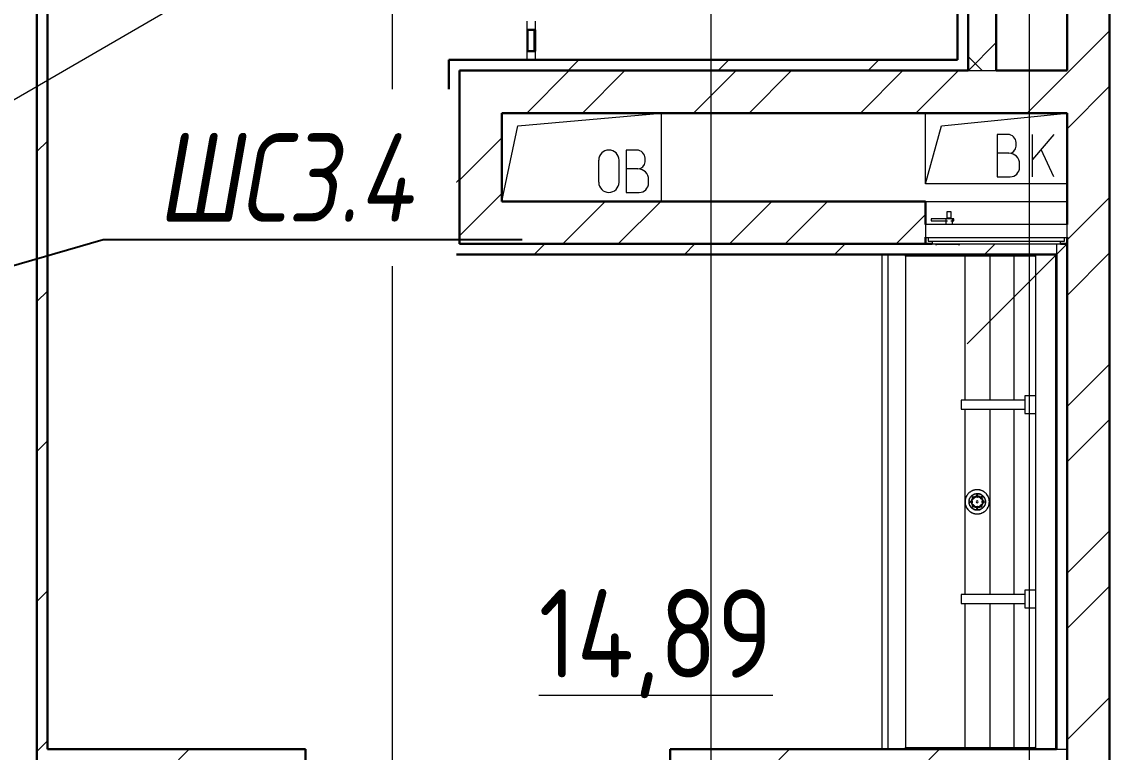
# Model space of a CAD drawing. Header units: millimetres. Extents: x -259793 to 1187961, y -549744 to 43070.
# Drawn here: x 291899 to 294981, y -8947 to -6880 of the extents above; entities that cross this region are included whole.
import ezdxf
from ezdxf import colors
from ezdxf.entities.mleader import LeaderData, LeaderLine
from ezdxf.math import Vec2, Vec3

# ---------------------------------------------------------------- set-up
doc = ezdxf.new("R2010")
doc.units = ezdxf.units.MM
doc.linetypes.add('ADSK_Линия сетки', pattern=[25, 20, -2.5, 0, -2.5])
for name, color, linetype, lineweight in [('RC-Выноски', 7, 'Continuous', 0), ('Витраж', 7, 'Continuous', 9), ('Марки помещений', 252, 'Continuous', 20), ('Оборудование', 8, 'Continuous', 18), ('Оси', 252, 'Continuous', 9), ('Перекрытие', 252, 'Continuous', 18), ('Сантехника', 252, 'Continuous', 9), ('Стены внутренние', 7, 'Continuous', 18), ('Стены наружные', 7, 'Continuous', 18), ('Стены разрез', 7, 'Continuous', 30), ('Стены штриховка', 7, 'Continuous', 9)]:
    doc.layers.add(name, color=color, linetype=linetype, lineweight=lineweight)
doc.styles.add('GOST Common_2', font='', dxfattribs={"width": 0.9, "height": 250})
doc.styles.add('RubezhCAD', font='', dxfattribs={"oblique": 10})
doc.styles.get('GOST Common_2').set_extended_font_data('GOST type B')
doc.styles.get('RubezhCAD').set_extended_font_data('GOST type A')

# ---------------------------------------------------------------- blocks, each defined once
blk = doc.blocks.new('3 этаж')
at = {"color": 251, "lineweight": 18, "true_color": 0x636466}
for p, q in [((293300.4, -7174.3), (293705.8, -7138.4)), ((293705.8, -7138.4), (293705.8, -7388.4)), ((294453.2, -7338.4), (294453.2, -7138.4)), ((294497.8, -7174.3), (294853.2, -7138.4)), ((293255.8, -7388.4), (293300.4, -7174.3)), ((294453.2, -7338.4), (294497.8, -7174.3)), ((294685.6, -7198.9), (294655.6, -7198.9)), ((294655.6, -7198.9), (294655.6, -7318.9)), ((294815.6, -7198.9), (294755.6, -7270.4)), ((294755.6, -7318.9), (294755.6, -7198.9)), ((293636.9, -7243.1), (293606.9, -7243.1)), ((293606.9, -7243.1), (293606.9, -7363.1)), ((294708.9, -7232.2), (294708.9, -7222.2)), ((294815.6, -7318.9), (294779.6, -7241.8)), ((293529.4, -7334.5), (293529.4, -7271.8)), ((293586.8, -7334.5), (293586.8, -7271.8)), ((293660.3, -7276.5), (293660.3, -7266.5)), ((294688.9, -7252.2), (294655.6, -7252.2)), ((293640.3, -7296.5), (293606.9, -7296.5)), ((294718.9, -7292.2), (294718.9, -7282.2)), ((293670.3, -7336.5), (293670.3, -7326.5)), ((294655.6, -7318.9), (294692.2, -7318.9)), ((293606.9, -7363.1), (293643.6, -7363.1)), ((294853.2, -7338.4), (294453.2, -7338.4))]:
    blk.add_line(p, q, dxfattribs=at)
for centre, radius, start, end in [((294685.6, -7222.2), 23.3, 0, 90), ((293558.1, -7271.8), 28.7, 0, 180), ((293636.9, -7266.5), 23.3, 0, 90), ((294688.9, -7232.2), 20, 270, 0), ((294688.9, -7282.2), 30, 0, 90), ((293640.3, -7276.5), 20, 270, 0), ((293640.3, -7326.5), 30, 0, 90), ((294692.2, -7292.2), 26.7, 270, 0), ((293558.1, -7334.5), 28.7, 180, 0), ((293643.6, -7336.5), 26.7, 270, 0)]:
    blk.add_arc(centre, radius, start, end, dxfattribs=at)
at = {"layer": 'Витраж', "color": 251, "lineweight": 18, "true_color": 0x636466, "extrusion": (0, 0, -1)}
for p, q in [((293325.7, -6878.4), (293325.7, -6903.4)), ((293325.7, -6903.4), (293350.7, -6903.4)), ((293350.7, -6903.4), (293350.7, -6878.4))]:
    blk.add_line(p, q, dxfattribs=at)
at = {"layer": 'Витраж', "color": 251, "true_color": 0x636466}
for p, q in [((293325.7, -6903.4), (293325.7, -6963.4)), ((293350.7, -6903.4), (293350.7, -6963.4))]:
    blk.add_line(p, q, dxfattribs=at)
at = {"layer": 'Витраж', "color": 251, "lineweight": 18, "true_color": 0x636466}
for p, q in [((293350.7, -6963.4), (293325.7, -6963.4)), ((293325.7, -6963.4), (293325.7, -6988.4)), ((293350.7, -6988.4), (293350.7, -6963.4)), ((293325.7, -6988.4), (293350.7, -6988.4))]:
    blk.add_line(p, q, dxfattribs=at)
at = {"layer": 'Оборудование', "color": 251, "true_color": 0x636466}
for p, q in [((294513.6, -7418.1), (294513.6, -7435.6)), ((294525.9, -7418.1), (294513.6, -7418.1)), ((294525.9, -7435.6), (294525.9, -7418.1)), ((294453.2, -7453.4), (294453.2, -7489.8)), ((294853.2, -7453.4), (294453.2, -7453.4)), ((294469.1, -7438.1), (294469.1, -7443.1)), ((294514.9, -7438.1), (294469.1, -7438.1)), ((294469.1, -7443.1), (294514.9, -7443.1)), ((294510.1, -7437.5), (294510.1, -7453.4)), ((294529.4, -7437.5), (294510.1, -7437.5)), ((294513.6, -7435.6), (294511.7, -7437.5)), ((294525.9, -7435.6), (294513.6, -7435.6)), ((294532.8, -7438.1), (294524.6, -7438.1)), ((294524.6, -7443.1), (294532.8, -7443.1)), ((294527.8, -7437.5), (294525.9, -7435.6)), ((294529.4, -7453.4), (294529.4, -7437.5)), ((294532.8, -7443.1), (294532.8, -7438.1)), ((294853.2, -7489.8), (294853.2, -7453.4)), ((294454.2, -7490.7), (294852.3, -7490.7)), ((294460.2, -7490.7), (294460.2, -7500.5)), ((294461.2, -7501.4), (294845.3, -7501.4)), ((294472.2, -7503), (294472.2, -7508.4)), ((294472.2, -7508.4), (294834.2, -7508.4)), ((294481.2, -7508.4), (294481.2, -7510.4)), ((294481.2, -7510.4), (294485.2, -7510.4)), ((294545.7, -7510.4), (294485.2, -7510.4)), ((294545.7, -7510.4), (294549.7, -7510.4)), ((294549.7, -7510.4), (294549.7, -7508.4)), ((294853.2, -7508.4), (294570.4, -7791.3)), ((294834.2, -7508.4), (294834.2, -7503)), ((294846.2, -7500.5), (294846.2, -7490.7))]:
    blk.add_line(p, q, dxfattribs=at)
for points, knots in [([(294453.2, -7489.8), (294453.2, -7489.9), (294453.3, -7490.1), (294453.4, -7490.3), (294453.5, -7490.4), (294453.6, -7490.6), (294453.8, -7490.7), (294453.9, -7490.7), (294454.1, -7490.7), (294454.2, -7490.7)], [0, 0, 0, 0, 0.166667, 0.333333, 0.458333, 0.583333, 0.708333, 0.833333, 1, 1, 1, 1]), ([(294460.2, -7500.5), (294460.2, -7500.6), (294460.3, -7500.7), (294460.4, -7501), (294460.5, -7501.1), (294460.6, -7501.2), (294460.7, -7501.3), (294460.8, -7501.4), (294461, -7501.4), (294461.1, -7501.4), (294461.2, -7501.4)], [0, 0, 0, 0, 0.166667, 0.333333, 0.458333, 0.583333, 0.666667, 0.75, 0.833333, 1, 1, 1, 1]), ([(294470.7, -7501.4), (294470.8, -7501.4), (294471, -7501.5), (294471.3, -7501.6), (294471.5, -7501.6), (294471.6, -7501.8), (294471.8, -7501.9), (294471.9, -7502), (294472, -7502.2), (294472.1, -7502.4), (294472.2, -7502.6), (294472.2, -7502.8), (294472.2, -7503)], [0, 0, 0, 0, 0.166667, 0.25, 0.333333, 0.416667, 0.5, 0.583333, 0.666667, 0.75, 0.833333, 1, 1, 1, 1]), ([(294834.2, -7503), (294834.2, -7502.8), (294834.3, -7502.6), (294834.4, -7502.4), (294834.4, -7502.2), (294834.6, -7502), (294834.7, -7501.9), (294834.8, -7501.8), (294835, -7501.6), (294835.2, -7501.6), (294835.4, -7501.5), (294835.6, -7501.4), (294835.8, -7501.4)], [-1, -1, -1, -1, -0.833333, -0.75, -0.666667, -0.583333, -0.5, -0.416667, -0.333333, -0.25, -0.166667, 0, 0, 0, 0]), ([(294845.3, -7501.4), (294845.4, -7501.4), (294845.5, -7501.4), (294845.7, -7501.4), (294845.8, -7501.3), (294845.9, -7501.2), (294846, -7501.1), (294846.1, -7501), (294846.2, -7500.7), (294846.2, -7500.6), (294846.2, -7500.5)], [-1, -1, -1, -1, -0.833333, -0.75, -0.666667, -0.583333, -0.458333, -0.333333, -0.166667, 0, 0, 0, 0]), ([(294852.3, -7490.7), (294852.4, -7490.7), (294852.5, -7490.7), (294852.7, -7490.7), (294852.9, -7490.6), (294853, -7490.4), (294853.1, -7490.3), (294853.2, -7490.1), (294853.2, -7489.9), (294853.2, -7489.8)], [-1, -1, -1, -1, -0.833333, -0.75, -0.583333, -0.458333, -0.333333, -0.166667, 0, 0, 0, 0])]:
    blk.add_open_spline(points, degree=3, knots=knots, dxfattribs=at)
at = {"layer": 'Оси', "color": 251, "linetype": 'ADSK_Линия сетки', "ltscale": 200, "true_color": 0x636466}
for p, q in [((292945.8, 34587.2), (292945.8, -31389.6)), ((293845.8, -263.4), (293845.8, -30119.6)), ((294745.8, -263.4), (294745.8, -30119.6))]:
    blk.add_line(p, q, dxfattribs=at)
at = {"layer": 'Перекрытие', "color": 251, "true_color": 0x636466}
for p, q in [((293705.8, -7138.4), (293705.8, -7388.4)), ((294453.2, -7338.4), (294453.2, -7138.4)), ((294853.2, -7338.4), (294453.2, -7338.4))]:
    blk.add_line(p, q, dxfattribs=at)
at = {"layer": 'Сантехника', "color": 251, "true_color": 0x636466}
for p, q in [((294329.2, -7538.4), (294329.2, -8938.4)), ((294346.2, -7538.4), (294346.2, -8938.4)), ((294396.2, -7543.4), (294396.2, -7538.4)), ((294396.2, -7543.4), (294396.2, -8933.4)), ((294753.3, -7543.4), (294396.2, -7543.4)), ((294564.1, -7543.4), (294564.1, -7950.9)), ((294634.9, -7543.4), (294634.9, -7950.9)), ((294702.8, -7543.4), (294702.8, -7951)), ((294753.3, -7538.4), (294753.3, -7543.4)), ((294761.9, -7543.4), (294753.3, -7543.4)), ((294761.9, -7543.4), (294764.2, -7543.4)), ((294764.2, -7538.4), (294764.2, -7543.4)), ((294764.2, -7543.4), (294764.2, -7538.4)), ((294764.2, -7543.4), (294764.2, -8933.4)), ((294820.2, -7538.4), (294820.2, -8938.4)), ((294734.2, -7950.9), (294554.2, -7950.9)), ((294554.2, -7950.9), (294554.2, -7975.9)), ((294764.2, -7938.4), (294734.2, -7938.4)), ((294734.2, -7938.4), (294734.2, -7988.4)), ((294554.2, -7975.9), (294734.2, -7975.9)), ((294564.1, -7975.9), (294564.1, -8500.9)), ((294634.9, -7975.9), (294634.9, -8500.9)), ((294702.8, -7975.9), (294702.8, -8501)), ((294734.2, -7988.4), (294764.2, -7988.4)), ((294566.5, -8228.3), (294566.1, -8229.6)), ((294566.9, -8227), (294566.5, -8228.3)), ((294567.4, -8225.7), (294566.9, -8227)), ((294567.9, -8224.4), (294567.4, -8225.7)), ((294568.5, -8223.2), (294567.9, -8224.4)), ((294569.2, -8222), (294568.5, -8223.2)), ((294569.9, -8220.8), (294569.2, -8222)), ((294570.6, -8219.6), (294569.9, -8220.8)), ((294571.4, -8218.5), (294570.6, -8219.6)), ((294572.2, -8217.4), (294571.4, -8218.5)), ((294573, -8216.3), (294572.2, -8217.4)), ((294574, -8215.3), (294573, -8216.3)), ((294574.9, -8214.3), (294574, -8215.3)), ((294575.9, -8213.3), (294574.9, -8214.3)), ((294576.9, -8212.4), (294575.9, -8213.3)), ((294578, -8211.5), (294576.9, -8212.4)), ((294577.4, -8230.2), (294577.8, -8229.4)), ((294577.8, -8229.4), (294578.2, -8228.5)), ((294579.1, -8210.7), (294578, -8211.5)), ((294578.2, -8228.5), (294578.6, -8227.7)), ((294578.6, -8227.7), (294579, -8226.9)), ((294579.3, -8226.4), (294578.8, -8227.2)), ((294578.8, -8227.8), (294579.3, -8227)), ((294579, -8226.9), (294579.5, -8226.1)), ((294580.2, -8209.9), (294579.1, -8210.7)), ((294579.8, -8225.6), (294579.3, -8226.4)), ((294579.3, -8227), (294579.7, -8226.2)), ((294579.5, -8226.1), (294580, -8225.3)), ((294579.7, -8226.2), (294580.2, -8225.4)), ((294580.3, -8224.9), (294579.8, -8225.6)), ((294580, -8225.3), (294580.6, -8224.5)), ((294581.3, -8209.2), (294580.2, -8209.9)), ((294580.2, -8225.4), (294580.8, -8224.7)), ((294580.9, -8224.1), (294580.3, -8224.9)), ((294580.6, -8224.5), (294581.1, -8223.8)), ((294580.8, -8224.7), (294581.3, -8224)), ((294581.4, -8223.4), (294580.9, -8224.1)), ((294581.1, -8223.8), (294581.7, -8223.1)), ((294582.5, -8208.5), (294581.3, -8209.2)), ((294581.3, -8224), (294581.9, -8223.3)), ((294582.1, -8222.7), (294581.4, -8223.4)), ((294581.7, -8223.1), (294582.4, -8222.4)), ((294581.9, -8223.3), (294582.5, -8222.6)), ((294582.7, -8222), (294582.1, -8222.7)), ((294582.4, -8222.4), (294583, -8221.7)), ((294583.7, -8207.9), (294582.5, -8208.5)), ((294582.5, -8222.6), (294583.2, -8221.9)), ((294583, -8221.7), (294583.7, -8221.1)), ((294583.2, -8221.9), (294583.9, -8221.3)), ((294585, -8207.3), (294583.7, -8207.9)), ((294583.7, -8221.1), (294584.4, -8220.5)), ((294583.9, -8221.3), (294584.6, -8220.7)), ((294584.4, -8220.5), (294585.1, -8219.9)), ((294584.6, -8220.7), (294585.3, -8220.1)), ((294586.2, -8206.7), (294585, -8207.3)), ((294585.1, -8219.9), (294585.9, -8219.4)), ((294585.5, -8229.8), (294585.9, -8229.3)), ((294585.9, -8219.4), (294586.7, -8218.8)), ((294585.9, -8229.3), (294586.3, -8228.8)), ((294586, -8219.6), (294586.8, -8219.1)), ((294587.5, -8206.2), (294586.2, -8206.7)), ((294586.3, -8228.8), (294586.6, -8228.3)), ((294586.6, -8228.3), (294587.1, -8227.8)), ((294586.7, -8218.8), (294587.5, -8218.4)), ((294586.8, -8219.1), (294587.6, -8218.6)), ((294587.1, -8227.8), (294587.5, -8227.3)), ((294588.8, -8205.8), (294587.5, -8206.2)), ((294587.5, -8218.4), (294588.3, -8217.9)), ((294587.5, -8227.3), (294588, -8226.8)), ((294587.6, -8218.6), (294588.4, -8218.1)), ((294588, -8226.8), (294588.4, -8226.4)), ((294588.3, -8217.9), (294589.1, -8217.5)), ((294588.4, -8218.1), (294589.2, -8217.7)), ((294588.4, -8226.4), (294588.9, -8226)), ((294589.5, -8217.3), (294588.7, -8217.7)), ((294590.1, -8205.4), (294588.8, -8205.8)), ((294588.9, -8226), (294589.4, -8225.6)), ((294589.1, -8217.5), (294589.9, -8217.1)), ((294589.2, -8217.7), (294590, -8217.3)), ((294589.4, -8225.6), (294590, -8225.2)), ((294590.4, -8216.9), (294589.5, -8217.3)), ((294589.9, -8217.1), (294590.8, -8216.7)), ((294590, -8217.3), (294590.9, -8217)), ((294590, -8225.2), (294590.5, -8224.8)), ((294591.5, -8205), (294590.1, -8205.4)), ((294591.3, -8216.6), (294590.4, -8216.9)), ((294590.8, -8216.7), (294591.7, -8216.4)), ((294590.9, -8217), (294591.8, -8216.7)), ((294592.8, -8204.8), (294591.5, -8205)), ((294591.7, -8216.4), (294592.6, -8216.1)), ((294592.6, -8216.1), (294593.5, -8215.9)), ((294594.1, -8204.5), (294592.8, -8204.8)), ((294593.5, -8215.9), (294594.4, -8215.7)), ((294595.5, -8204.3), (294594.1, -8204.5)), ((294594.4, -8215.7), (294595.3, -8215.5)), ((294595.3, -8215.5), (294596.2, -8215.3)), ((294595.3, -8215.7), (294596.2, -8215.6)), ((294596.9, -8204.2), (294595.5, -8204.3)), ((294595.9, -8222.6), (294596.5, -8222.5)), ((294596.2, -8215.3), (294597.1, -8215.2)), ((294596.2, -8215.6), (294597.2, -8215.5)), ((294596.5, -8222.5), (294597.1, -8222.4)), ((294598.2, -8204.2), (294596.9, -8204.2)), ((294597.1, -8215.2), (294598.1, -8215.2)), ((294597.1, -8222.4), (294597.8, -8222.3)), ((294597.2, -8215.5), (294598.1, -8215.4)), ((294597.8, -8222.3), (294598.4, -8222.3)), ((294598.1, -8215.2), (294599, -8215.1)), ((294598.1, -8215.4), (294599, -8215.4)), ((294599.6, -8204.1), (294598.2, -8204.2)), ((294598.4, -8222.3), (294599.1, -8222.2)), ((294599, -8215.1), (294599.9, -8215.2)), ((294599, -8215.4), (294599.9, -8215.4)), ((294599.1, -8222.2), (294599.7, -8222.3)), ((294601, -8204.2), (294599.6, -8204.1)), ((294599.7, -8222.3), (294600.4, -8222.3)), ((294599.9, -8215.2), (294600.9, -8215.2)), ((294599.9, -8215.4), (294600.8, -8215.5)), ((294600.4, -8222.3), (294601, -8222.3)), ((294600.8, -8215.5), (294601.8, -8215.5)), ((294600.9, -8215.2), (294601.8, -8215.3)), ((294602.4, -8204.3), (294601, -8204.2)), ((294601, -8222.3), (294601.7, -8222.4)), ((294601.7, -8222.4), (294602.3, -8222.5)), ((294601.8, -8215.3), (294602.7, -8215.4)), ((294601.8, -8215.5), (294602.7, -8215.7)), ((294603.2, -8215.5), (294602.3, -8215.3)), ((294603.7, -8204.4), (294602.4, -8204.3)), ((294602.7, -8215.4), (294603.6, -8215.6)), ((294602.7, -8215.7), (294603.6, -8215.8)), ((294604.1, -8215.7), (294603.2, -8215.5)), ((294603.6, -8215.6), (294604.5, -8215.8)), ((294603.6, -8215.8), (294604.5, -8216)), ((294605.1, -8204.6), (294603.7, -8204.4)), ((294605, -8215.9), (294604.1, -8215.7)), ((294604.5, -8215.8), (294605.4, -8216)), ((294604.5, -8216), (294605.4, -8216.2)), ((294605.9, -8216.1), (294605, -8215.9)), ((294606.4, -8204.9), (294605.1, -8204.6)), ((294605.4, -8216), (294606.3, -8216.2)), ((294605.4, -8216.2), (294606.3, -8216.5)), ((294606.8, -8216.4), (294605.9, -8216.1)), ((294606.3, -8216.2), (294607.2, -8216.6)), ((294606.3, -8216.5), (294607.1, -8216.8)), ((294607.8, -8205.2), (294606.4, -8204.9)), ((294607.7, -8216.7), (294606.8, -8216.4)), ((294607.1, -8216.8), (294608, -8217.1)), ((294607.2, -8216.6), (294608.1, -8216.9)), ((294608.5, -8217.1), (294607.7, -8216.7)), ((294609.1, -8205.6), (294607.8, -8205.2)), ((294608, -8217.1), (294608.8, -8217.5)), ((294608.1, -8216.9), (294608.9, -8217.3)), ((294608.2, -8225), (294608.8, -8225.3)), ((294609.4, -8217.5), (294608.5, -8217.1)), ((294608.8, -8217.5), (294609.7, -8217.9)), ((294608.8, -8225.3), (294609.3, -8225.7)), ((294608.9, -8217.3), (294609.8, -8217.7)), ((294610.4, -8206), (294609.1, -8205.6)), ((294609.3, -8225.7), (294609.8, -8226.2)), ((294610.2, -8217.9), (294609.4, -8217.5)), ((294609.7, -8217.9), (294610.5, -8218.3)), ((294609.8, -8217.7), (294610.6, -8218.1)), ((294609.8, -8226.2), (294610.3, -8226.6)), ((294610.3, -8226.6), (294610.7, -8227)), ((294611.7, -8206.5), (294610.4, -8206)), ((294610.5, -8218.3), (294611.3, -8218.8)), ((294610.6, -8218.1), (294611.4, -8218.6)), ((294610.7, -8227), (294611.2, -8227.5)), ((294611.2, -8227.5), (294611.6, -8228)), ((294611.3, -8218.8), (294612, -8219.3)), ((294611.4, -8218.6), (294612.2, -8219.1)), ((294611.6, -8228), (294612, -8228.5)), ((294612.9, -8207), (294611.7, -8206.5)), ((294612, -8219.3), (294612.4, -8219.6)), ((294612, -8228.5), (294612.4, -8229)), ((294612.2, -8219.1), (294613, -8219.6)), ((294612.4, -8229), (294612.8, -8229.5)), ((294612.8, -8219.8), (294613.5, -8220.4)), ((294614.2, -8207.6), (294612.9, -8207)), ((294613, -8219.6), (294613.7, -8220.2)), ((294613.5, -8220.4), (294614.2, -8221)), ((294613.7, -8220.2), (294614.4, -8220.8)), ((294615.4, -8208.2), (294614.2, -8207.6)), ((294614.2, -8221), (294614.9, -8221.6)), ((294614.4, -8220.8), (294615.1, -8221.4)), ((294614.9, -8221.6), (294615.6, -8222.2)), ((294615.1, -8221.4), (294615.8, -8222)), ((294616.6, -8208.9), (294615.4, -8208.2)), ((294616.1, -8222.4), (294615.5, -8221.7)), ((294615.6, -8222.2), (294616.2, -8222.9)), ((294615.8, -8222), (294616.4, -8222.7)), ((294616.8, -8223.1), (294616.1, -8222.4)), ((294616.2, -8222.9), (294616.8, -8223.6)), ((294616.4, -8222.7), (294617, -8223.4)), ((294617.8, -8209.6), (294616.6, -8208.9)), ((294617.4, -8223.8), (294616.8, -8223.1)), ((294616.8, -8223.6), (294617.4, -8224.3)), ((294617, -8223.4), (294617.6, -8224.1)), ((294617.9, -8224.5), (294617.4, -8223.8)), ((294617.4, -8224.3), (294618, -8225)), ((294617.6, -8224.1), (294618.2, -8224.9)), ((294618.9, -8210.3), (294617.8, -8209.6)), ((294618.5, -8225.3), (294617.9, -8224.5)), ((294618, -8225), (294618.5, -8225.8)), ((294618.2, -8224.9), (294618.7, -8225.6)), ((294619, -8226.1), (294618.5, -8225.3)), ((294618.5, -8225.8), (294619, -8226.6)), ((294618.7, -8225.6), (294619.2, -8226.4)), ((294620, -8211.2), (294618.9, -8210.3)), ((294619.5, -8226.9), (294619, -8226.1)), ((294619, -8226.6), (294619.4, -8227.4)), ((294619.2, -8226.4), (294619.7, -8227.2)), ((294619.7, -8227.2), (294620.1, -8228.1)), ((294621.1, -8212), (294620, -8211.2)), ((294620.1, -8228.1), (294620.5, -8228.9)), ((294620.5, -8228.9), (294620.9, -8229.8)), ((294622.1, -8212.9), (294621.1, -8212)), ((294623.1, -8213.8), (294622.1, -8212.9)), ((294624.1, -8214.8), (294623.1, -8213.8)), ((294625, -8215.8), (294624.1, -8214.8)), ((294625.9, -8216.9), (294625, -8215.8)), ((294626.8, -8218), (294625.9, -8216.9)), ((294627.6, -8219.1), (294626.8, -8218)), ((294628.3, -8220.2), (294627.6, -8219.1)), ((294629, -8221.4), (294628.3, -8220.2)), ((294629.7, -8222.6), (294629, -8221.4)), ((294630.3, -8223.8), (294629.7, -8222.6)), ((294630.8, -8225.1), (294630.3, -8223.8)), ((294631.3, -8226.4), (294630.8, -8225.1)), ((294631.8, -8227.7), (294631.3, -8226.4)), ((294632.2, -8229), (294631.8, -8227.7)), ((294632.6, -8230.3), (294632.2, -8229)), ((294565, -8237.7), (294564.9, -8238.4)), ((294564.9, -8238.4), (294565, -8239.8)), ((294565.1, -8235), (294565, -8236.3)), ((294565, -8236.3), (294565, -8237.7)), ((294565, -8239.8), (294565.1, -8241.2)), ((294565.3, -8233.6), (294565.1, -8235)), ((294565.1, -8241.2), (294565.2, -8242.6)), ((294565.2, -8242.6), (294565.4, -8243.9)), ((294565.5, -8232.3), (294565.3, -8233.6)), ((294565.4, -8243.9), (294565.6, -8245.3)), ((294565.8, -8230.9), (294565.5, -8232.3)), ((294565.6, -8245.3), (294565.9, -8246.6)), ((294566.1, -8229.6), (294565.8, -8230.9)), ((294565.9, -8246.6), (294566.3, -8247.9)), ((294566.3, -8247.9), (294566.7, -8249.2)), ((294566.7, -8249.2), (294567.1, -8250.5)), ((294567.1, -8250.5), (294567.7, -8251.8)), ((294567.7, -8251.8), (294568.2, -8253.1)), ((294568.2, -8253.1), (294568.8, -8254.3)), ((294568.8, -8254.3), (294569.5, -8255.5)), ((294569.5, -8255.5), (294570.2, -8256.7)), ((294570.2, -8256.7), (294570.9, -8257.8)), ((294570.9, -8257.8), (294571.7, -8258.9)), ((294571.7, -8258.9), (294572.6, -8260)), ((294572.6, -8260), (294573.5, -8261.1)), ((294575.9, -8238.4), (294576, -8237.5)), ((294576, -8237.9), (294575.9, -8238.4)), ((294575.9, -8238.4), (294576, -8239.4)), ((294576, -8238.9), (294575.9, -8238.4)), ((294576, -8236.6), (294576.1, -8235.7)), ((294576.1, -8236.1), (294576, -8237)), ((294576, -8237.5), (294576, -8236.6)), ((294576, -8237), (294576, -8237.9)), ((294576, -8239.9), (294576, -8238.9)), ((294576, -8239.4), (294576, -8240.3)), ((294576.1, -8240.8), (294576, -8239.9)), ((294576, -8240.3), (294576.1, -8241.2)), ((294576.1, -8235.7), (294576.2, -8234.7)), ((294576.2, -8235.2), (294576.1, -8236.1)), ((294576.2, -8241.7), (294576.1, -8240.8)), ((294576.1, -8241.2), (294576.2, -8242.2)), ((294576.2, -8234.7), (294576.4, -8233.8)), ((294576.3, -8234.2), (294576.2, -8235.2)), ((294576.2, -8237.5), (294576.3, -8236.6)), ((294576.2, -8238.4), (294576.2, -8237.5)), ((294576.2, -8238.9), (294576.2, -8238.4)), ((294576.3, -8239.9), (294576.2, -8238.9)), ((294576.3, -8242.7), (294576.2, -8241.7)), ((294576.3, -8236.6), (294576.4, -8235.7)), ((294576.3, -8240.8), (294576.3, -8239.9)), ((294576.4, -8241.7), (294576.3, -8240.8)), ((294576.5, -8243.6), (294576.3, -8242.7)), ((294576.4, -8233.8), (294576.6, -8232.9)), ((294576.4, -8235.7), (294576.5, -8234.8)), ((294576.6, -8242.6), (294576.4, -8241.7)), ((294576.5, -8234.8), (294576.7, -8233.9)), ((294576.7, -8244.5), (294576.5, -8243.6)), ((294576.6, -8232.9), (294576.9, -8232)), ((294576.8, -8243.5), (294576.6, -8242.6)), ((294576.7, -8233.9), (294576.9, -8233)), ((294577, -8245.4), (294576.7, -8244.5)), ((294576.9, -8232), (294577.1, -8231.1)), ((294577.3, -8246.2), (294577, -8245.4)), ((294577.1, -8231.1), (294577.4, -8230.2)), ((294577.6, -8247.1), (294577.3, -8246.2)), ((294578, -8248), (294577.6, -8247.1)), ((294578.4, -8248.8), (294578, -8248)), ((294578.8, -8249.6), (294578.4, -8248.8)), ((294579.3, -8250.5), (294578.8, -8249.6)), ((294579.5, -8250.3), (294579, -8249.5)), ((294579, -8250), (294579.5, -8250.8)), ((294579.8, -8251.2), (294579.3, -8250.5)), ((294580, -8251.1), (294579.5, -8250.3)), ((294579.5, -8250.8), (294580, -8251.6)), ((294580.3, -8252), (294579.8, -8251.2)), ((294580.5, -8251.9), (294580, -8251.1)), ((294580, -8251.6), (294580.6, -8252.4)), ((294580.9, -8252.8), (294580.3, -8252)), ((294581.1, -8252.6), (294580.5, -8251.9)), ((294580.6, -8252.4), (294581.1, -8253.1)), ((294581.4, -8253.5), (294580.9, -8252.8)), ((294581.6, -8253.3), (294581.1, -8252.6)), ((294581.1, -8253.1), (294581.7, -8253.8)), ((294582.1, -8254.2), (294581.4, -8253.5)), ((294582.3, -8254), (294581.6, -8253.3)), ((294581.7, -8253.8), (294582.4, -8254.5)), ((294582.7, -8254.9), (294582.1, -8254.2)), ((294582.9, -8254.7), (294582.3, -8254)), ((294582.4, -8254.5), (294583, -8255.2)), ((294583.4, -8255.5), (294582.7, -8254.9)), ((294583.6, -8255.3), (294582.9, -8254.7)), ((294583, -8238.4), (294583.1, -8237.8)), ((294583, -8238.8), (294583, -8238.4)), ((294583.1, -8239.4), (294583, -8238.8)), ((294583.1, -8237.1), (294583.2, -8236.5)), ((294583.1, -8237.8), (294583.1, -8237.1)), ((294583.1, -8240.1), (294583.1, -8239.4)), ((294583.2, -8240.7), (294583.1, -8240.1)), ((294583.2, -8236.5), (294583.3, -8235.9)), ((294583.3, -8241.4), (294583.2, -8240.7)), ((294583.3, -8235.9), (294583.4, -8235.2)), ((294583.4, -8242), (294583.3, -8241.4)), ((294583.4, -8235.2), (294583.5, -8234.6)), ((294583.6, -8242.6), (294583.4, -8242)), ((294584.1, -8256.1), (294583.4, -8255.5)), ((294583.5, -8234.6), (294583.7, -8234)), ((294583.8, -8243.3), (294583.6, -8242.6)), ((294584.2, -8255.9), (294583.6, -8255.3)), ((294583.7, -8234), (294583.9, -8233.3)), ((294584, -8243.9), (294583.8, -8243.3)), ((294583.9, -8233.3), (294584.1, -8232.7)), ((294584.2, -8244.5), (294584, -8243.9)), ((294584.1, -8232.7), (294584.3, -8232.1)), ((294584.8, -8256.7), (294584.1, -8256.1)), ((294584.5, -8245.1), (294584.2, -8244.5)), ((294585, -8256.5), (294584.2, -8255.9)), ((294584.3, -8232.1), (294584.6, -8231.5)), ((294584.7, -8245.7), (294584.5, -8245.1)), ((294584.6, -8231.5), (294584.9, -8231)), ((294585, -8246.2), (294584.7, -8245.7)), ((294585.5, -8257.3), (294584.8, -8256.7)), ((294584.9, -8231), (294585.2, -8230.4)), ((294585.4, -8246.8), (294585, -8246.2)), ((294585.7, -8257.1), (294585, -8256.5)), ((294585.2, -8230.4), (294585.5, -8229.8)), ((294585.7, -8247.3), (294585.4, -8246.8)), ((294586.3, -8257.8), (294585.5, -8257.3)), ((294586.1, -8247.9), (294585.7, -8247.3)), ((294586.4, -8257.6), (294585.7, -8257.1)), ((294586.5, -8248.4), (294586.1, -8247.9)), ((294587.1, -8258.3), (294586.3, -8257.8)), ((294587.2, -8258.1), (294586.4, -8257.6)), ((294586.9, -8248.9), (294586.5, -8248.4)), ((294587.3, -8249.4), (294586.9, -8248.9)), ((294587.9, -8258.8), (294587.1, -8258.3)), ((294588, -8258.6), (294587.2, -8258.1)), ((294587.7, -8249.9), (294587.3, -8249.4)), ((294588.2, -8250.3), (294587.7, -8249.9)), ((294588.7, -8259.2), (294587.9, -8258.8)), ((294588.8, -8259), (294588, -8258.6)), ((294588.7, -8250.7), (294588.2, -8250.3)), ((294588.3, -8259), (294589.1, -8259.4)), ((294589.2, -8251.2), (294588.7, -8250.7)), ((294589.5, -8259.6), (294588.7, -8259.2)), ((294589.7, -8259.4), (294588.8, -8259)), ((294589.1, -8259.4), (294589.9, -8259.8)), ((294589.7, -8251.5), (294589.2, -8251.2)), ((294590.4, -8260), (294589.5, -8259.6)), ((294590.2, -8251.9), (294589.7, -8251.5)), ((294590.5, -8259.8), (294589.7, -8259.4)), ((294589.9, -8259.8), (294590.8, -8260.2)), ((294591.3, -8260.3), (294590.4, -8260)), ((294591.4, -8260.1), (294590.5, -8259.8)), ((294590.8, -8260.2), (294591.7, -8260.5)), ((294592.2, -8260.4), (294591.4, -8260.1)), ((294596.8, -8254.5), (294596.2, -8254.4)), ((294597.5, -8254.5), (294596.8, -8254.5)), ((294598.1, -8254.6), (294597.5, -8254.5)), ((294598.8, -8254.6), (294598.1, -8254.6)), ((294599.4, -8254.6), (294598.8, -8254.6)), ((294600.1, -8254.6), (294599.4, -8254.6)), ((294600.7, -8254.6), (294600.1, -8254.6)), ((294601.4, -8254.5), (294600.7, -8254.6)), ((294602, -8254.4), (294601.4, -8254.5)), ((294602.6, -8254.3), (294602, -8254.4)), ((294606.7, -8260.2), (294605.9, -8260.5)), ((294607.6, -8259.9), (294606.7, -8260.2)), ((294607.7, -8260.2), (294606.8, -8260.5)), ((294607.2, -8260.3), (294608.1, -8260)), ((294608.4, -8259.6), (294607.6, -8259.9)), ((294608.5, -8259.8), (294607.7, -8260.2)), ((294608.5, -8251.7), (294608, -8252.1)), ((294608.1, -8260), (294608.9, -8259.6)), ((294609.3, -8259.2), (294608.4, -8259.6)), ((294609.1, -8251.3), (294608.5, -8251.7)), ((294609.4, -8259.4), (294608.5, -8259.8)), ((294608.9, -8259.6), (294609.8, -8259.2)), ((294609.6, -8250.9), (294609.1, -8251.3)), ((294610.1, -8258.8), (294609.3, -8259.2)), ((294610.2, -8259), (294609.4, -8259.4)), ((294610.1, -8250.5), (294609.6, -8250.9)), ((294610.5, -8250.1), (294610.1, -8250.5)), ((294610.9, -8258.3), (294610.1, -8258.8)), ((294611, -8258.5), (294610.2, -8259)), ((294611, -8249.6), (294610.5, -8250.1)), ((294611.7, -8257.8), (294610.9, -8258.3)), ((294611.4, -8249.1), (294611, -8249.6)), ((294611.8, -8258.1), (294611, -8258.5)), ((294611.8, -8248.6), (294611.4, -8249.1)), ((294612.4, -8257.3), (294611.7, -8257.8)), ((294612.2, -8248.1), (294611.8, -8248.6)), ((294612.6, -8257.5), (294611.8, -8258.1)), ((294612.6, -8247.6), (294612.2, -8248.1)), ((294613, -8247), (294612.6, -8247.6)), ((294613.4, -8257), (294612.6, -8257.5)), ((294612.8, -8229.5), (294613.1, -8230.1)), ((294613.3, -8246.5), (294613, -8247)), ((294613.1, -8230.1), (294613.4, -8230.7)), ((294613.9, -8256.2), (294613.2, -8256.8)), ((294613.6, -8245.9), (294613.3, -8246.5)), ((294613.4, -8230.7), (294613.7, -8231.2)), ((294614.1, -8256.4), (294613.4, -8257)), ((294613.9, -8245.3), (294613.6, -8245.9)), ((294613.7, -8231.2), (294614, -8231.8)), ((294614.2, -8244.8), (294613.9, -8245.3)), ((294614.6, -8255.6), (294613.9, -8256.2)), ((294614, -8231.8), (294614.3, -8232.4)), ((294614.8, -8255.8), (294614.1, -8256.4)), ((294614.4, -8244.2), (294614.2, -8244.8)), ((294614.3, -8232.4), (294614.5, -8233)), ((294614.6, -8243.5), (294614.4, -8244.2)), ((294614.5, -8233), (294614.7, -8233.6)), ((294614.8, -8242.9), (294614.6, -8243.5)), ((294615.3, -8255), (294614.6, -8255.6)), ((294614.7, -8233.6), (294614.9, -8234.3)), ((294615, -8242.3), (294614.8, -8242.9)), ((294615.5, -8255.2), (294614.8, -8255.8)), ((294614.9, -8234.3), (294615, -8234.9)), ((294615, -8234.9), (294615.2, -8235.5)), ((294615.1, -8241.7), (294615, -8242.3)), ((294615.2, -8241), (294615.1, -8241.7)), ((294615.2, -8235.5), (294615.3, -8236.2)), ((294615.3, -8240.4), (294615.2, -8241)), ((294615.3, -8236.2), (294615.4, -8236.8)), ((294615.4, -8239.7), (294615.3, -8240.4)), ((294615.9, -8254.3), (294615.3, -8255)), ((294615.4, -8236.8), (294615.4, -8237.4)), ((294615.4, -8237.4), (294615.4, -8238.1)), ((294615.4, -8238.1), (294615.4, -8238.4)), ((294615.4, -8238.4), (294615.4, -8239.1)), ((294615.4, -8239.1), (294615.4, -8239.7)), ((294616.1, -8254.5), (294615.5, -8255.2)), ((294615.8, -8254.9), (294616.4, -8254.2)), ((294616.6, -8253.6), (294615.9, -8254.3)), ((294616.8, -8253.8), (294616.1, -8254.5)), ((294616.4, -8254.2), (294617, -8253.5)), ((294617.2, -8252.9), (294616.6, -8253.6)), ((294617.4, -8253.1), (294616.8, -8253.8)), ((294617, -8253.5), (294617.6, -8252.8)), ((294617.7, -8252.2), (294617.2, -8252.9)), ((294617.9, -8252.4), (294617.4, -8253.1)), ((294617.6, -8252.8), (294618.2, -8252)), ((294618.3, -8251.5), (294617.7, -8252.2)), ((294618.5, -8251.6), (294617.9, -8252.4)), ((294618.2, -8252), (294618.7, -8251.2)), ((294618.8, -8250.7), (294618.3, -8251.5)), ((294619, -8250.8), (294618.5, -8251.6)), ((294618.7, -8251.2), (294619.2, -8250.5)), ((294619.2, -8249.9), (294618.8, -8250.7)), ((294619.5, -8250), (294619, -8250.8)), ((294619.7, -8249.1), (294619.2, -8249.9)), ((294619.2, -8250.5), (294619.7, -8249.6)), ((294619.9, -8249.2), (294619.5, -8250)), ((294620.3, -8248.4), (294619.9, -8249.2)), ((294620.7, -8247.5), (294620.3, -8248.4)), ((294621.1, -8246.7), (294620.7, -8247.5)), ((294620.9, -8229.8), (294621.2, -8230.6)), ((294621.4, -8245.8), (294621.1, -8246.7)), ((294621.2, -8230.6), (294621.5, -8231.5)), ((294621.6, -8244.9), (294621.4, -8245.8)), ((294621.5, -8231.5), (294621.8, -8232.4)), ((294621.8, -8243), (294621.6, -8243.9)), ((294621.9, -8244), (294621.6, -8244.9)), ((294621.7, -8233.4), (294621.9, -8234.3)), ((294621.8, -8232.4), (294622, -8233.3)), ((294622, -8242.1), (294621.8, -8243)), ((294621.9, -8234.3), (294622.1, -8235.2)), ((294622.1, -8243.1), (294621.9, -8244)), ((294622, -8233.3), (294622.2, -8234.2)), ((294622.1, -8241.2), (294622, -8242.1)), ((294622.1, -8235.2), (294622.2, -8236.1)), ((294622.2, -8240.3), (294622.1, -8241.2)), ((294622.2, -8242.2), (294622.1, -8243.1)), ((294622.2, -8234.2), (294622.3, -8235.2)), ((294622.4, -8235.7), (294622.2, -8234.7)), ((294622.2, -8236.1), (294622.2, -8237)), ((294622.2, -8237), (294622.3, -8237.9)), ((294622.3, -8239.4), (294622.2, -8240.3)), ((294622.4, -8241.2), (294622.2, -8242.2)), ((294622.2, -8242.7), (294622.3, -8241.7)), ((294622.3, -8235.2), (294622.4, -8236.1)), ((294622.3, -8237.9), (294622.3, -8238.4)), ((294622.3, -8238.4), (294622.3, -8239.4)), ((294622.3, -8241.7), (294622.4, -8240.8)), ((294622.5, -8236.6), (294622.4, -8235.7)), ((294622.4, -8236.1), (294622.5, -8237)), ((294622.4, -8240.8), (294622.5, -8239.9)), ((294622.5, -8240.3), (294622.4, -8241.2)), ((294622.5, -8237.5), (294622.5, -8236.6)), ((294622.5, -8237), (294622.5, -8237.9)), ((294622.5, -8238.4), (294622.5, -8237.5)), ((294622.5, -8237.9), (294622.5, -8238.4)), ((294622.5, -8238.9), (294622.5, -8238.4)), ((294622.5, -8238.4), (294622.5, -8239.4)), ((294622.5, -8239.9), (294622.5, -8238.9)), ((294622.5, -8239.4), (294622.5, -8240.3)), ((294625.4, -8260.6), (294626.3, -8259.5)), ((294626.3, -8259.5), (294627.1, -8258.4)), ((294627.1, -8258.4), (294627.9, -8257.3)), ((294627.9, -8257.3), (294628.6, -8256.1)), ((294628.6, -8256.1), (294629.3, -8254.9)), ((294629.3, -8254.9), (294630, -8253.7)), ((294630, -8253.7), (294630.5, -8252.5)), ((294630.5, -8252.5), (294631.1, -8251.2)), ((294631.1, -8251.2), (294631.6, -8249.9)), ((294631.6, -8249.9), (294632, -8248.6)), ((294632, -8248.6), (294632.4, -8247.3)), ((294632.4, -8247.3), (294632.7, -8246)), ((294632.9, -8231.6), (294632.6, -8230.3)), ((294632.7, -8246), (294633, -8244.6)), ((294633.1, -8233), (294632.9, -8231.6)), ((294633, -8244.6), (294633.2, -8243.3)), ((294633.3, -8234.3), (294633.1, -8233)), ((294633.2, -8243.3), (294633.4, -8241.9)), ((294633.4, -8235.7), (294633.3, -8234.3)), ((294633.5, -8237.1), (294633.4, -8235.7)), ((294633.4, -8241.9), (294633.5, -8240.6)), ((294633.5, -8238.4), (294633.5, -8237.1)), ((294633.5, -8239.2), (294633.5, -8238.4)), ((294633.5, -8240.6), (294633.5, -8239.2)), ((294573.5, -8261.1), (294574.4, -8262.1)), ((294574.4, -8262.1), (294575.3, -8263)), ((294575.3, -8263), (294576.4, -8264)), ((294576.4, -8264), (294577.4, -8264.9)), ((294577.4, -8264.9), (294578.5, -8265.7)), ((294578.5, -8265.7), (294579.6, -8266.5)), ((294579.6, -8266.5), (294580.7, -8267.3)), ((294580.7, -8267.3), (294581.9, -8268)), ((294581.9, -8268), (294583.1, -8268.7)), ((294583.1, -8268.7), (294584.3, -8269.3)), ((294584.3, -8269.3), (294585.5, -8269.9)), ((294585.5, -8269.9), (294586.8, -8270.4)), ((294586.8, -8270.4), (294588.1, -8270.9)), ((294588.1, -8270.9), (294589.4, -8271.3)), ((294589.4, -8271.3), (294590.7, -8271.7)), ((294590.7, -8271.7), (294592.1, -8272)), ((294592.2, -8260.6), (294591.3, -8260.3)), ((294591.7, -8260.5), (294592.6, -8260.8)), ((294592.1, -8272), (294593.4, -8272.2)), ((294593.1, -8260.7), (294592.2, -8260.4)), ((294593, -8260.9), (294592.2, -8260.6)), ((294592.6, -8260.8), (294593.5, -8261)), ((294594, -8261.1), (294593, -8260.9)), ((294594, -8260.9), (294593.1, -8260.7)), ((294593.4, -8272.2), (294594.8, -8272.5)), ((294593.5, -8261), (294594.4, -8261.2)), ((294594.9, -8261.1), (294594, -8260.9)), ((294594.9, -8261.3), (294594, -8261.1)), ((294594.4, -8261.2), (294595.3, -8261.4)), ((294594.8, -8272.5), (294596.1, -8272.6)), ((294595.8, -8261.2), (294594.9, -8261.1)), ((294595.8, -8261.5), (294594.9, -8261.3)), ((294595.3, -8261.4), (294596.2, -8261.5)), ((294596.7, -8261.3), (294595.8, -8261.2)), ((294596.7, -8261.6), (294595.8, -8261.5)), ((294596.1, -8272.6), (294597.5, -8272.7)), ((294597.7, -8261.4), (294596.7, -8261.3)), ((294597.6, -8261.7), (294596.7, -8261.6)), ((294597.5, -8272.7), (294598.9, -8272.7)), ((294598.6, -8261.7), (294597.6, -8261.7)), ((294598.6, -8261.5), (294597.7, -8261.4)), ((294599.5, -8261.5), (294598.6, -8261.5)), ((294599.5, -8261.7), (294598.6, -8261.7)), ((294598.9, -8272.7), (294600.2, -8272.7)), ((294600.4, -8261.5), (294599.5, -8261.5)), ((294600.4, -8261.7), (294599.5, -8261.7)), ((294600.2, -8272.7), (294601.6, -8272.7)), ((294601.3, -8261.4), (294600.4, -8261.5)), ((294601.4, -8261.6), (294600.4, -8261.7)), ((294602.2, -8261.3), (294601.3, -8261.4)), ((294602.3, -8261.5), (294601.4, -8261.6)), ((294601.6, -8272.7), (294603, -8272.5)), ((294603.2, -8261.1), (294602.2, -8261.3)), ((294603.2, -8261.4), (294602.3, -8261.5)), ((294602.7, -8261.5), (294603.6, -8261.3)), ((294603, -8272.5), (294604.3, -8272.4)), ((294604.1, -8261), (294603.2, -8261.1)), ((294604.1, -8261.2), (294603.2, -8261.4)), ((294603.6, -8261.3), (294604.5, -8261.1)), ((294605, -8260.8), (294604.1, -8261)), ((294605, -8261), (294604.1, -8261.2)), ((294604.3, -8272.4), (294605.7, -8272.1)), ((294604.5, -8261.1), (294605.4, -8260.9)), ((294605.9, -8260.5), (294605, -8260.8)), ((294605.9, -8260.8), (294605, -8261)), ((294605.4, -8260.9), (294606.3, -8260.6)), ((294605.7, -8272.1), (294607, -8271.8)), ((294606.8, -8260.5), (294605.9, -8260.8)), ((294606.3, -8260.6), (294607.2, -8260.3)), ((294607, -8271.8), (294608.4, -8271.5)), ((294608.4, -8271.5), (294609.7, -8271.1)), ((294609.7, -8271.1), (294611, -8270.7)), ((294611, -8270.7), (294612.3, -8270.2)), ((294612.3, -8270.2), (294613.5, -8269.6)), ((294613.5, -8269.6), (294614.8, -8269)), ((294614.8, -8269), (294616, -8268.4)), ((294616, -8268.4), (294617.2, -8267.7)), ((294617.2, -8267.7), (294618.3, -8267)), ((294618.3, -8267), (294619.4, -8266.2)), ((294619.4, -8266.2), (294620.5, -8265.3)), ((294620.5, -8265.3), (294621.6, -8264.5)), ((294621.6, -8264.5), (294622.6, -8263.6)), ((294622.6, -8263.6), (294623.6, -8262.6)), ((294623.6, -8262.6), (294624.5, -8261.6)), ((294624.5, -8261.6), (294625.4, -8260.6)), ((294734.2, -8500.9), (294554.2, -8500.9)), ((294554.2, -8500.9), (294554.2, -8525.9)), ((294764.2, -8488.4), (294734.2, -8488.4)), ((294734.2, -8488.4), (294734.2, -8538.4)), ((294554.2, -8525.9), (294734.2, -8525.9)), ((294564.1, -8525.9), (294564.1, -8933.4)), ((294634.9, -8525.9), (294634.9, -8933.4)), ((294702.8, -8525.9), (294702.8, -8933.4)), ((294734.2, -8538.4), (294764.2, -8538.4)), ((294396.2, -8938.4), (294396.2, -8933.4)), ((294396.2, -8933.4), (294753.3, -8933.4)), ((294753.3, -8933.4), (294761.9, -8933.4)), ((294753.3, -8933.4), (294753.3, -8938.4)), ((294764.2, -8933.4), (294761.9, -8933.4)), ((294764.2, -8933.4), (294764.2, -8938.4)), ((294764.2, -8938.4), (294764.2, -8933.4))]:
    blk.add_line(p, q, dxfattribs=at)
for centre, radius, start, end in [((294599.2, -8238.4), 34.3, 164.3157, 167.198), ((294599.2, -8238.4), 34.3, 146.8778, 161.2102), ((294599.2, -8238.4), 34.3, 133.5244, 136.5478), ((294599.2, -8238.4), 34.3, 112.2071, 130.7179), ((294599.2, -8238.4), 23, 144, 154.1058), ((294599.2, -8238.4), 15.9, 0, 180), ((294587.8, -8227), 3, 45, 225), ((294587.8, -8227), 3, 135, 195), ((294599.2, -8238.4), 18.1, 136.1528, 141.4432), ((294587.8, -8227), 3, 210, 225), ((294587.8, -8227), 3, 225, 45), ((294587.8, -8227), 3, 225, 285), ((294587.8, -8227), 3, 90, 120), ((294599.2, -8238.4), 16.2, 110.5449, 140.552), ((294599.2, -8238.4), 14.1, 136.2949, 141.7649), ((294599.2, -8238.4), 14.1, 124.7852, 137.7972), ((294599.2, -8238.4), 14.1, 125.0449, 135), ((294599.2, -8238.4), 13.9, 45, 135), ((294599.2, -8238.4), 13.9, 45, 135), ((294587.8, -8227), 3, 330, 45), ((294599.2, -8238.4), 14.1, 113.7949, 123.75), ((294599.2, -8238.4), 14.1, 102.5449, 112.5), ((294599.2, -8238.4), 16.2, 39.3943, 101.028), ((294599.2, -8222.2), 3, 0, 180), ((294599.2, -8222.2), 3, 103.0422, 180), ((294599.2, -8222.2), 3, 180, 255), ((294599.2, -8222.2), 3, 180, 0), ((294599.2, -8238.4), 34.3, 81.2405, 94.5295), ((294599.2, -8238.4), 14.1, 93.0447, 101.25), ((294599.2, -8238.4), 18.1, 83.5568, 96.4432), ((294599.2, -8238.4), 14.1, 80.5238, 92.7664), ((294599.2, -8222.2), 3, 0, 90), ((294599.2, -8238.4), 14.1, 80.0449, 90), ((294599.2, -8222.2), 3, 285, 0), ((294599.2, -8238.4), 14.1, 68.7949, 78.75), ((294599.2, -8238.4), 14.1, 57.5449, 67.5), ((294599.2, -8238.4), 34.3, 75.5624, 79.0767), ((294599.2, -8238.4), 14.1, 46.2949, 56.25), ((294610.7, -8227), 3, 135, 210), ((294610.7, -8227), 3, 135, 315), ((294599.2, -8238.4), 14.1, 41.7766, 52.7822), ((294610.7, -8227), 3, 315, 135), ((294599.2, -8238.4), 14.1, 38.2351, 45), ((294599.2, -8238.4), 34.3, 56.5875, 72.8932), ((294610.7, -8227), 3, 255, 315), ((294610.7, -8227), 3, 60, 90), ((294610.7, -8227), 3, 345, 45), ((294610.7, -8227), 3, 315, 330), ((294599.2, -8238.4), 23, 25.3123, 36), ((294599.2, -8238.4), 34.3, 20.4173, 36.3486), ((294599.2, -8238.4), 34.3, 170.2639, 180), ((294599.2, -8238.4), 34.3, 180, 184.4583), ((294599.2, -8238.4), 34.3, 186.4389, 190.0463), ((294599.2, -8238.4), 34.3, 200.4173, 218.2302), ((294599.2, -8238.4), 23, 205.3123, 216), ((294583, -8238.4), 3, 90, 180), ((294583, -8238.4), 3, 150, 180), ((294583, -8238.4), 3, 180, 210), ((294583, -8238.4), 3, 180, 270), ((294583, -8238.4), 3, 90, 105), ((294583, -8238.4), 3, 255, 270), ((294599.2, -8238.4), 16.2, 158.4339, 180), ((294583, -8238.4), 3, 30, 90), ((294583, -8238.4), 3, 0, 90), ((294583, -8238.4), 3, 270, 0), ((294583, -8238.4), 3, 270, 330), ((294599.2, -8238.4), 15.9, 180, 0), ((294587.8, -8249.9), 3, 135, 315), ((294587.8, -8249.9), 3, 165, 225), ((294599.2, -8238.4), 14.1, 173.2684, 180), ((294599.2, -8238.4), 14.1, 180, 186.7316), ((294587.8, -8249.9), 3, 135, 150), ((294587.8, -8249.9), 3, 75, 135), ((294587.8, -8249.9), 3, 315, 135), ((294587.8, -8249.9), 3, 240, 270), ((294599.2, -8238.4), 16.2, 219.3943, 281.028), ((294599.2, -8238.4), 14.1, 218.2351, 225), ((294599.2, -8238.4), 14.1, 222.2028, 235.2148), ((294599.2, -8238.4), 13.9, 225, 315), ((294599.2, -8238.4), 13.9, 225, 315), ((294599.2, -8238.4), 14.1, 226.2949, 236.25), ((294587.8, -8249.9), 3, 315, 30), ((294599.2, -8238.4), 14.1, 237.5449, 247.5), ((294599.2, -8238.4), 14.1, 248.7949, 258.75), ((294599.2, -8238.4), 3, 0, 180), ((294599.2, -8238.4), 3, 180, 0), ((294599.2, -8254.6), 3, 0, 180), ((294599.2, -8254.6), 3, 105, 180), ((294599.2, -8254.6), 3, 180, 0), ((294599.2, -8254.6), 3, 180.8936, 256.9578), ((294599.2, -8238.4), 14.1, 260.0449, 270), ((294599.2, -8238.4), 18.1, 263.5568, 276.4432), ((294599.2, -8238.4), 14.1, 267.2336, 280.001), ((294599.2, -8254.6), 3, 270, 359.1064), ((294599.2, -8238.4), 14.1, 271.2949, 281.25), ((294599.2, -8254.6), 3, 0, 75), ((294599.2, -8238.4), 14.1, 282.5449, 292.5), ((294599.2, -8238.4), 16.2, 290.5449, 334.9012), ((294599.2, -8238.4), 14.1, 293.7949, 303.75), ((294599.2, -8238.4), 14.1, 305.0449, 315), ((294610.7, -8249.9), 3, 45, 225), ((294610.7, -8249.9), 3, 150, 225), ((294599.2, -8238.4), 14.1, 307.2178, 318.2234), ((294610.7, -8249.9), 3, 225, 45), ((294599.2, -8238.4), 14.1, 316.2949, 321.7649), ((294610.7, -8249.9), 3, 45, 105), ((294610.7, -8249.9), 3, 270, 300), ((294615.4, -8238.4), 3, 90, 180), ((294615.4, -8238.4), 3, 180, 270), ((294615.4, -8238.4), 3, 90, 150), ((294615.4, -8238.4), 3, 210, 270), ((294610.7, -8249.9), 3, 30, 45), ((294610.7, -8249.9), 3, 315, 15), ((294599.2, -8238.4), 14.1, 0, 6.7316), ((294599.2, -8238.4), 14.1, 353.2684, 0), ((294599.2, -8238.4), 16.2, 338.4339, 0), ((294615.4, -8238.4), 3, 75, 90), ((294615.4, -8238.4), 3, 0, 90), ((294615.4, -8238.4), 3, 270, 0), ((294615.4, -8238.4), 3, 270, 285), ((294599.2, -8238.4), 23, 324, 334.1058), ((294615.4, -8238.4), 3, 0, 30), ((294615.4, -8238.4), 3, 330, 0), ((294599.2, -8238.4), 34.3, 325.0376, 341.2102), ((294599.2, -8238.4), 34.3, 344.3157, 347.198), ((294599.2, -8238.4), 34.3, 6.4389, 10.0463), ((294599.2, -8238.4), 34.3, 350.2639, 0), ((294599.2, -8238.4), 34.3, 0, 4.4583), ((294599.2, -8238.4), 34.3, 236.5875, 252.8932), ((294599.2, -8238.4), 34.3, 255.5624, 259.0767), ((294599.2, -8238.4), 34.3, 261.2405, 274.5295), ((294599.2, -8238.4), 34.3, 293.0665, 310.7179), ((294599.2, -8238.4), 34.3, 313.5244, 316.5478)]:
    blk.add_arc(centre, radius, start, end, dxfattribs=at)
at = {"layer": 'Стены внутренние', "color": 251, "lineweight": 30, "true_color": 0x636466}
blk.add_line((291940.8, -8968.4), (291940.8, -2963.4), dxfattribs=at)
at = {"layer": 'Стены наружные', "color": 251, "lineweight": 30, "true_color": 0x636466}
for p, q in [((294573.2, -2963.4), (294573.2, -7018.4)), ((294653.2, -7018.4), (294653.2, -2963.4)), ((294853.2, -2963.4), (294853.2, -7018.4)), ((291970.8, -8938.4), (291970.8, -2993.4)), ((294543.2, -2993.4), (294543.2, -6988.4)), ((294973.2, -9143.4), (294973.2, -3138.4)), ((293105.8, -6988.4), (293105.8, -7538.4)), ((294543.2, -6988.4), (293105.8, -6988.4)), ((293135.8, -7508.4), (293135.8, -7018.4)), ((293135.8, -7018.4), (294573.2, -7018.4)), ((294853.2, -7018.4), (294653.2, -7018.4)), ((293255.8, -7388.4), (293255.8, -7138.4)), ((293255.8, -7138.4), (294853.2, -7138.4)), ((294853.2, -7138.4), (294853.2, -7453.4)), ((294453.2, -7388.4), (293255.8, -7388.4)), ((294453.2, -7453.4), (294453.2, -7388.4)), ((293135.8, -7508.4), (294472.2, -7508.4)), ((294453.2, -7508.4), (294453.2, -7490.1)), ((294853.2, -7508.4), (294834.2, -7508.4)), ((294853.2, -8968.4), (294853.2, -7490.1)), ((293105.8, -7538.4), (294823.2, -7538.4)), ((294823.2, -7538.4), (294823.2, -8938.4)), ((292700.8, -8938.4), (291970.8, -8938.4)), ((292700.8, -8968.4), (292700.8, -8938.4)), ((294823.2, -8938.4), (293730.8, -8938.4)), ((293730.8, -8938.4), (293730.8, -8968.4))]:
    blk.add_line(p, q, dxfattribs=at)
at = {"layer": 'Стены наружные', "color": 251, "linetype": 'Continuous', "lineweight": 9, "true_color": 0x636466}
for p, q in [((294853.2, -7025.6), (294973.2, -6905.6)), ((294574.2, -7018.4), (294653.2, -6939.4)), ((293442.9, -7018.4), (293472.9, -6988.4)), ((293867.1, -7018.4), (293897.1, -6988.4)), ((294291.4, -7018.4), (294321.4, -6988.4)), ((294613.2, -7018.4), (294573.2, -6978.4)), ((293326.1, -7138.4), (293446.1, -7018.4)), ((293483.2, -7138.4), (293603.2, -7018.4)), ((293797.5, -7138.4), (293917.5, -7018.4)), ((293954.7, -7138.4), (294074.7, -7018.4)), ((294269, -7138.4), (294389, -7018.4)), ((294426.1, -7138.4), (294546.1, -7018.4)), ((294740.4, -7138.4), (294853.2, -7025.6)), ((294853.2, -7182.8), (294973.2, -7062.8)), ((293135.8, -7328.7), (293255.8, -7208.7)), ((291940.8, -7247.7), (291970.8, -7217.7)), ((293105.8, -7355.5), (293135.8, -7325.5)), ((293135.8, -7485.9), (293255.8, -7365.9)), ((293427.5, -7508.4), (293547.5, -7388.4)), ((293584.7, -7508.4), (293704.7, -7388.4)), ((293899, -7508.4), (294019, -7388.4)), ((294056.1, -7508.4), (294176.1, -7388.4)), ((294853.2, -7497.1), (294973.2, -7377.1)), ((294370.4, -7508.4), (294453.2, -7425.6)), ((293347.1, -7538.4), (293377.1, -7508.4)), ((293771.4, -7538.4), (293801.4, -7508.4)), ((294195.7, -7538.4), (294225.7, -7508.4)), ((294619.9, -7538.4), (294649.9, -7508.4)), ((294853.2, -7654.3), (294973.2, -7534.3)), ((291940.8, -7672), (291970.8, -7642)), ((294853.2, -7968.6), (294973.2, -7848.6)), ((294853.2, -8125.7), (294973.2, -8005.7)), ((291940.8, -8096.3), (291970.8, -8066.3)), ((294853.2, -8440), (294973.2, -8320)), ((291940.8, -8520.5), (291970.8, -8490.5)), ((294853.2, -8597.2), (294973.2, -8477.2)), ((294853.2, -8911.5), (294973.2, -8791.5)), ((291940.8, -8944.8), (291970.8, -8914.8)), ((292341.4, -8968.4), (292371.4, -8938.4)), ((294038.5, -8968.4), (294068.5, -8938.4)), ((294462.7, -8968.4), (294492.7, -8938.4))]:
    blk.add_line(p, q, dxfattribs=at)
at = {"layer": 'Стены наружные', "color": 251, "true_color": 0x636466}
blk.add_line((294453.2, -7388.4), (294853.2, -7388.4), dxfattribs=at)
at = {"layer": 'Стены разрез', "color": 251, "true_color": 0x636466}
for p, q in [((293348.2, -6903.4), (293328.2, -6903.4)), ((293328.2, -6903.4), (293328.2, -6963.4)), ((293348.2, -6963.4), (293348.2, -6903.4)), ((293328.2, -6963.4), (293348.2, -6963.4))]:
    blk.add_line(p, q, dxfattribs=at)
at = {"layer": 'Стены штриховка', "color": 251, "true_color": 0x636466}
for p, q in [((294573.2, -7018.4), (294653.2, -7018.4)), ((294823.2, -7508.4), (294823.2, -7538.4)), ((294823.2, -8938.4), (294853.2, -8938.4))]:
    blk.add_line(p, q, dxfattribs=at)
at = {"layer": 'Марки помещений', "color": 251, "true_color": 0x636466, "style": 'GOST Common_2', "width": 0.9}
blk.add_text('%%U14,89', height=250, dxfattribs=at).set_placement((293359.6, -8735.7))

msp = doc.modelspace()

# ---------------------------------------------------------------- linework, layer by layer
at = {"layer": 'RC-Выноски', "linetype": 'ByBlock', "lineweight": 5, "ltscale": 0.01}
msp.add_line((291508.66991, -7314.22008), (295126.04207, -5212.00209), dxfattribs=at)

# ---------------------------------------------------------------- block references
msp.add_blockref('3 этаж', (0, 0))

# ---------------------------------------------------------------- next in the draw order: leaders
at = {"layer": 'RC-Выноски', "ltscale": 0.01}
ml = msp.add_multileader_mtext('Standard', dxfattribs=at)
ml.set_content('ШС3.4', color=256, style='RubezhCAD')
ml.set_leader_properties()
ml.build(insert=Vec2(0, 0))
ml.multileader.update_dxf_attribs({"has_text_frame": 1, "text_left_attachment_type": 6, "text_right_attachment_type": 6, "dogleg_length": 2, "arrow_head_size": 400, "scale": 100})
ctx = ml.context
ctx.base_point, ctx.scale, ctx.char_height, ctx.arrow_head_size, ctx.landing_gap_size, ctx.plane_origin = Vec3(292181.82289, -7496.10194), 100, 250, 400, 100, Vec3(4943.39808, -52851.8539)
ctx.left_attachment, ctx.right_attachment = 6, 6
notes = []
notes.append((ctx, [(0, (1, 1, 0), (292128.14859, -7496.10194), (1, 0), 53.6743, [(0, [(291116.23672, -7789.01619)], 0, [])])]))
ctx.mtext.insert, ctx.mtext.flow_direction = Vec3(292281.82289, -7196.10194), 5
ctx.mtext.has_bg_fill, ctx.mtext.bg_color, ctx.mtext.bg_scale_factor, ctx.mtext.bg_transparency, ctx.mtext.use_window_bg_color = 1, -1027028792, 1.5, 0, 1
for ctx, leaders in notes:
    for number, flags, end, landing, length, lines in leaders:
        leader = LeaderData()
        leader.index, (leader.has_last_leader_line, leader.has_dogleg_vector, leader.attachment_direction) = number, flags
        leader.last_leader_point, leader.dogleg_vector, leader.dogleg_length = Vec3(end), Vec3(landing), length
        for number, points, colour, breaks in lines:
            line = LeaderLine()
            line.index, line.vertices, line.color, line.breaks = number, Vec3.list(points), colors.encode_raw_color(colour), breaks
            leader.lines.append(line)
        ctx.leaders.append(leader)

doc.saveas('drawing.dxf')
